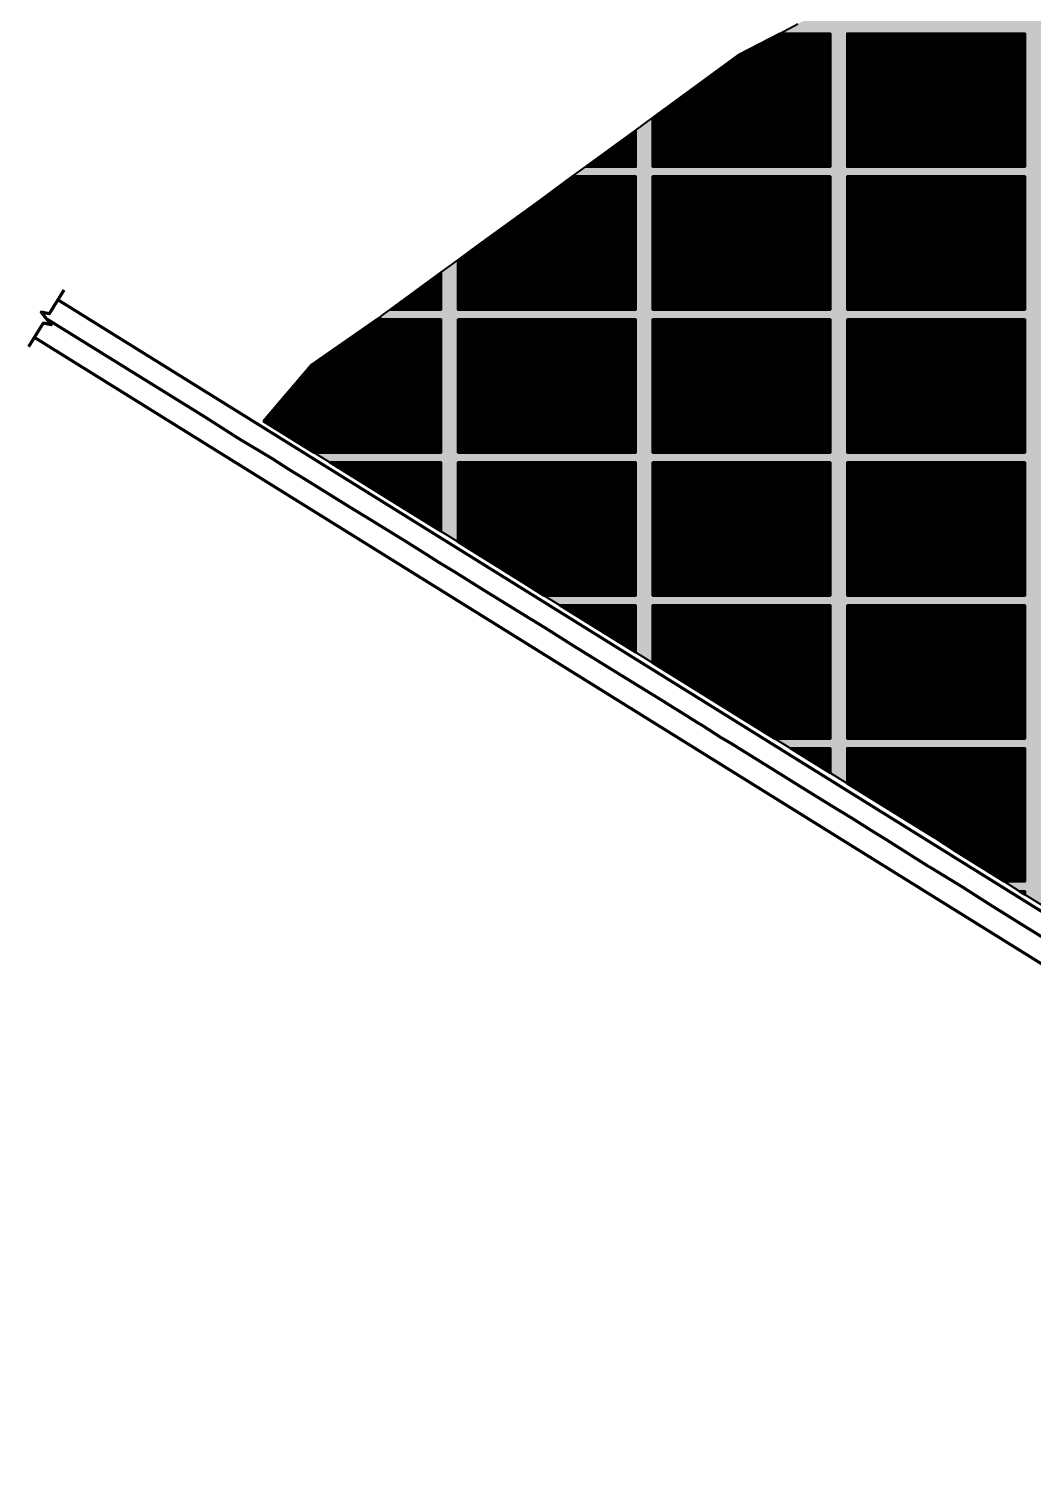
# Model space of a CAD drawing. Header units: metres. Extents: x 729358 to 733474, y 1423022 to 1426173.
# Drawn here: x 729358 to 730262, y 1423759 to 1425044 of the extents above; entities that cross this region are included whole.
import ezdxf

# ---------------------------------------------------------------- set-up
doc = ezdxf.new("R2010")
doc.units = ezdxf.units.M
for name, color, linetype in [('BOUNDARY', 7, 'Continuous'), ('GREEN_AREA', 7, 'Continuous'), ('PARCEL_BORDER', 7, 'Continuous'), ('PARCEL_L', 7, 'Continuous'), ('PARCEL_M', 7, 'Continuous'), ('PARCEL_S', 7, 'Continuous'), ('ROADS_MAIN', 7, 'Continuous')]:
    doc.layers.add(name, color=color, linetype=linetype)

msp = doc.modelspace()

# ---------------------------------------------------------------- hatches: boundary and pattern name
at = {"layer": 'BOUNDARY', "true_color": 0xdcdcdc}
h = msp.add_hatch(dxfattribs=at)
h.set_pattern_fill('SOLID')
h.paths.add_polyline_path([(731147.2, 1424721.9), (731256.2, 1424608.8), (731244.5, 1424320.1), (731216.3, 1423762.8), (731085.6, 1423834.2), (731085.5, 1423834.3), (731029.4, 1423862.7), (731029.2, 1423862.8), (730813.2, 1423963.6), (730747.1, 1423994.5), (730747.1, 1423994.5), (730733.5, 1424000.7), (730660.2, 1424039.2), (730617.4, 1424061.6), (730529.4, 1424109.2), (730310.2, 1424230), (730192.7, 1424303.6), (730172.5, 1424316.7), (730172.4, 1424316.7), (729875.1, 1424500.8), (729806.4, 1424543.5), (729687.5, 1424617.4), (729569.3, 1424690.8), (729612.4, 1424741.3), (729675.5, 1424785.2), (729675.6, 1424785.3), (729762.9, 1424849.1), (729817, 1424888.6), (729996.7, 1425019.9), (730119.8, 1425084.4), (730120.1, 1425084.6), (730266.6, 1425172.2), (730267.1, 1425172.5), (730267.5, 1425172.8), (730267.8, 1425173.2), (730268.1, 1425173.6), (730268.4, 1425174), (730268.6, 1425174.4), (730359.4, 1425372.6), (730359.5, 1425373), (730359.7, 1425373.5), (730359.8, 1425373.9), (730395.3, 1425601.1), (730395.4, 1425601.5), (730395.4, 1425601.9), (730395.3, 1425602.4), (730390.3, 1425652.8), (730458.2, 1425806), (730647.8, 1425710.7), (730656.8, 1425706.2), (730670.3, 1425699.4), (730680.5, 1425694.3), (730681, 1425694.1), (730681.4, 1425693.9), (730681.9, 1425693.8), (730682.4, 1425693.8), (730682.9, 1425693.8), (730683.4, 1425693.8), (730683.9, 1425693.9), (730684.4, 1425694), (730684.9, 1425694.2), (730685.3, 1425694.5), (730685.8, 1425694.8), (730686.1, 1425695.1), (730686.5, 1425695.5), (730686.8, 1425695.8), (730687.1, 1425696.3), (730728.2, 1425768), (730728.2, 1425768), (730769.1, 1425840.1), (730805.6, 1425904.5), (731214, 1425663.2), (731130.6, 1425526.6), (731130.4, 1425526.1), (731130.2, 1425525.7), (731130, 1425525.2), (731129.9, 1425524.7), (731129.9, 1425524.2), (731129.9, 1425523.7), (731129.9, 1425523.2), (731130, 1425522.8), (731130.2, 1425522.3), (731130.4, 1425521.8), (731130.6, 1425521.4), (731130.9, 1425521), (731131.2, 1425520.6), (731131.5, 1425520.3), (731131.9, 1425519.9), (731132.3, 1425519.7), (731180.6, 1425490.7), (731133.3, 1425350.7), (731133.2, 1425350.3), (731133.1, 1425350), (731105.5, 1425193.3), (731092.7, 1425120.9), (731092.6, 1425120.2), (731084.3, 1424870), (731084.3, 1424869.9), (731083.7, 1424790), (731083.7, 1424789.5), (731083.7, 1424789), (731083.9, 1424788.6), (731084, 1424788.1), (731084.2, 1424787.7), (731084.5, 1424787.2), (731084.7, 1424786.9), (731085.1, 1424786.5), (731147.2, 1424721.9), (731147.2, 1424721.9)])
at = {"layer": 'GREEN_AREA', "true_color": 0x96c896}
h = msp.add_hatch(dxfattribs=at)
h.set_pattern_fill('SOLID')
h.paths.add_polyline_path([(730079.3, 1425039.3), (730079.3, 1424919.3), (730076.9, 1424919.3), (730076.9, 1424970.6), (730057.4, 1424970.6), (730057.4, 1424919.3), (730047.6, 1424919.3), (730047.6, 1425016), (730004.2, 1425016), (730004.2, 1424919.3), (729977.3, 1424919.3), (729977.3, 1424960), (729952.2, 1424960), (729952.2, 1424919.3), (729951, 1424919.3), (729951, 1424960.4), (729919.3, 1424960.4), (729919.3, 1424963.4), (729996.7, 1425019.9), (730033.8, 1425039.3), (730079.3, 1425039.3)])
h = msp.add_hatch(dxfattribs=at)
h.set_pattern_fill('SOLID')
h.paths.add_polyline_path([(730177, 1424919.3), (730162.3, 1424919.3), (730162.3, 1425023.9), (730094.3, 1425023.9), (730094.3, 1425039.3), (730254.3, 1425039.3), (730254.3, 1424919.3), (730245.8, 1424919.3), (730245.8, 1424962.7), (730243.1, 1424962.7), (730243.1, 1425012.7), (730217.1, 1425012.7), (730217.1, 1424962.7), (730217.1, 1424919.3), (730215.9, 1424919.3), (730215.9, 1425020.3), (730177, 1425020.3), (730177, 1424919.3)])
h = msp.add_hatch(dxfattribs=at)
h.set_pattern_fill('SOLID')
h.paths.add_polyline_path([(729904.3, 1424952.4), (729904.3, 1424919.3), (729859.1, 1424919.3), (729904.3, 1424952.4)])
h = msp.add_hatch(dxfattribs=at)
h.set_pattern_fill('SOLID')
h.paths.add_polyline_path([(729819.2, 1424790.8), (729815.6, 1424790.8), (729815.6, 1424843.8), (729791.1, 1424843.8), (729791.1, 1424790.8), (729771.3, 1424790.8), (729771.3, 1424832.6), (729744.3, 1424832.6), (729744.3, 1424835.5), (729762.9, 1424849.1), (729817, 1424888.6), (729847.4, 1424910.8), (729904.3, 1424910.8), (729904.3, 1424790.8), (729893.5, 1424790.8), (729893.5, 1424888.6), (729819.2, 1424888.6), (729819.2, 1424790.8)])
h = msp.add_hatch(dxfattribs=at)
h.set_pattern_fill('SOLID')
h.paths.add_polyline_path([(729919.3, 1424883.7), (729919.3, 1424910.8), (730079.3, 1424910.8), (730079.3, 1424790.8), (730050.1, 1424790.8), (730050.1, 1424864.6), (730002.2, 1424864.6), (730002.2, 1424790.8), (729990.1, 1424790.8), (729990.1, 1424850.6), (729988, 1424850.6), (729988, 1424901.5), (729966.8, 1424901.5), (729966.8, 1424850.6), (729966.8, 1424790.8), (729964.2, 1424790.8), (729964.2, 1424883.7), (729919.3, 1424883.7)])
h = msp.add_hatch(dxfattribs=at)
h.set_pattern_fill('SOLID')
h.paths.add_polyline_path([(730238.4, 1424905.3), (730172.1, 1424905.3), (730172.1, 1424790.8), (730153.9, 1424790.8), (730153.9, 1424904.9), (730094.3, 1424904.9), (730094.3, 1424910.8), (730254.3, 1424910.8), (730254.3, 1424790.8), (730238.4, 1424790.8), (730238.4, 1424905.3)])
h = msp.add_hatch(dxfattribs=at)
h.set_pattern_fill('SOLID')
h.paths.add_polyline_path([(729729.3, 1424824.6), (729729.3, 1424790.8), (729683.2, 1424790.8), (729729.3, 1424824.6)])
h = msp.add_hatch(dxfattribs=at)
h.set_pattern_fill('SOLID')
h.paths.add_polyline_path([(729569.3, 1424690.8), (729612.4, 1424741.3), (729671.4, 1424782.3), (729729.3, 1424782.3), (729729.3, 1424662.3), (729715.3, 1424662.3), (729715.3, 1424763.8), (729678.4, 1424763.8), (729678.4, 1424662.3), (729661, 1424662.3), (729661, 1424702), (729632.2, 1424702), (729632.2, 1424662.3), (729615.1, 1424662.3), (729569.3, 1424690.8)])
h = msp.add_hatch(dxfattribs=at)
h.set_pattern_fill('SOLID')
h.paths.add_polyline_path([(729744.3, 1424782.3), (729904.3, 1424782.3), (729904.3, 1424662.3), (729902.2, 1424662.3), (729902.2, 1424758.6), (729866.9, 1424758.6), (729866.9, 1424662.3), (729861.3, 1424662.3), (729861.3, 1424764.1), (729819.9, 1424764.1), (729819.9, 1424662.3), (729812.7, 1424662.3), (729812.7, 1424764.9), (729744.3, 1424764.9), (729744.3, 1424782.3)])
h = msp.add_hatch(dxfattribs=at)
h.set_pattern_fill('SOLID')
h.paths.add_polyline_path([(730060.6, 1424746), (730019, 1424746), (730019, 1424662.3), (729987.7, 1424662.3), (729987.7, 1424770.6), (729919.3, 1424770.6), (729919.3, 1424782.3), (730079.3, 1424782.3), (730079.3, 1424662.3), (730060.6, 1424662.3), (730060.6, 1424746)])
h.paths.add_polyline_path([(729993.3, 1424720.3), (730017.7, 1424720.3), (730017.7, 1424771), (729993.3, 1424771), (729993.3, 1424720.3)])
h = msp.add_hatch(dxfattribs=at)
h.set_pattern_fill('SOLID')
h.paths.add_polyline_path([(730094.3, 1424782.3), (730254.3, 1424782.3), (730254.3, 1424662.3), (730252, 1424662.3), (730252, 1424705.4), (730233.2, 1424705.4), (730233.2, 1424662.3), (730214.7, 1424662.3), (730214.7, 1424762.5), (730169.5, 1424762.5), (730169.5, 1424662.3), (730139.3, 1424662.3), (730139.3, 1424758.9), (730094.3, 1424758.9), (730094.3, 1424782.3)])
h = msp.add_hatch(dxfattribs=at)
h.set_pattern_fill('SOLID')
h.paths.add_polyline_path([(729687.5, 1424617.4), (729628.8, 1424653.8), (729729.3, 1424653.8), (729729.3, 1424591.4), (729687.5, 1424617.4)])
h = msp.add_hatch(dxfattribs=at)
h.set_pattern_fill('SOLID')
h.paths.add_polyline_path([(729744.3, 1424653.8), (729904.3, 1424653.8), (729904.3, 1424533.8), (729885.7, 1424533.8), (729885.7, 1424632.1), (729839.7, 1424632.1), (729839.7, 1424533.8), (729821.9, 1424533.8), (729806.4, 1424543.5), (729744.3, 1424582.1), (729744.3, 1424607.1), (729775.2, 1424607.1), (729775.2, 1424651.7), (729744.3, 1424651.7), (729744.3, 1424653.8)])
h.paths.add_polyline_path([(729812.2, 1424618.3), (729790.3, 1424618.3), (729790.3, 1424565.2), (729812.2, 1424565.2), (729812.2, 1424618.3)])
h.paths.add_polyline_path([(729839.3, 1424564.5), (729839.3, 1424614.1), (729814.7, 1424614.1), (729814.7, 1424564.5), (729839.3, 1424564.5)])
h = msp.add_hatch(dxfattribs=at)
h.set_pattern_fill('SOLID')
h.paths.add_polyline_path([(729919.3, 1424653.8), (730079.3, 1424653.8), (730079.3, 1424533.8), (730062.4, 1424533.8), (730062.4, 1424649.2), (729996.4, 1424649.2), (729996.4, 1424533.8), (729994.7, 1424533.8), (729994.7, 1424629.3), (729919.3, 1424629.3), (729919.3, 1424653.8)])
h = msp.add_hatch(dxfattribs=at)
h.set_pattern_fill('SOLID')
h.paths.add_polyline_path([(730236.6, 1424585), (730236.6, 1424638.5), (730213.3, 1424638.5), (730213.3, 1424585), (730213.3, 1424533.8), (730191.1, 1424533.8), (730191.1, 1424644.9), (730151.1, 1424644.9), (730151.1, 1424533.8), (730141.9, 1424533.8), (730141.9, 1424617.3), (730094.3, 1424617.3), (730094.3, 1424653.8), (730254.3, 1424653.8), (730254.3, 1424533.8), (730236.1, 1424533.8), (730236.1, 1424585), (730236.6, 1424585)])
h = msp.add_hatch(dxfattribs=at)
h.set_pattern_fill('SOLID')
h.paths.add_polyline_path([(729875.1, 1424500.8), (729835.6, 1424525.3), (729904.3, 1424525.3), (729904.3, 1424482.7), (729875.1, 1424500.8)])
h = msp.add_hatch(dxfattribs=at)
h.set_pattern_fill('SOLID')
h.paths.add_polyline_path([(730079.3, 1424405.3), (730029.3, 1424405.3), (729919.3, 1424473.4), (729919.3, 1424525.3), (730079.3, 1424525.3), (730079.3, 1424405.3)])
h.paths.add_polyline_path([(729944.4, 1424521.9), (729944.4, 1424475), (729963.4, 1424475), (729963.4, 1424521.9), (729944.4, 1424521.9)])
h.paths.add_polyline_path([(729994.4, 1424493), (729974.1, 1424493), (729974.1, 1424444.9), (729994.4, 1424444.9), (729994.4, 1424493)])
h.paths.add_polyline_path([(730020.2, 1424441.3), (730020.2, 1424483.9), (729997.5, 1424483.9), (729997.5, 1424441.3), (730020.2, 1424441.3)])
h.paths.add_polyline_path([(730024, 1424438.7), (730051.4, 1424438.7), (730051.4, 1424488.9), (730024, 1424488.9), (730024, 1424438.7)])
h = msp.add_hatch(dxfattribs=at)
h.set_pattern_fill('SOLID')
h.paths.add_polyline_path([(730094.3, 1424525.3), (730254.3, 1424525.3), (730254.3, 1424405.3), (730237.3, 1424405.3), (730237.3, 1424498), (730197, 1424498), (730197, 1424405.3), (730192.9, 1424405.3), (730192.9, 1424496), (730150.6, 1424496), (730150.6, 1424405.3), (730134.5, 1424405.3), (730134.5, 1424497.4), (730094.3, 1424497.4), (730094.3, 1424525.3)])
h = msp.add_hatch(dxfattribs=at)
h.set_pattern_fill('SOLID')
h.paths.add_polyline_path([(730043, 1424396.8), (730079.3, 1424396.8), (730079.3, 1424374.4), (730043, 1424396.8)])
h = msp.add_hatch(dxfattribs=at)
h.set_pattern_fill('SOLID')
h.paths.add_polyline_path([(730192.7, 1424303.6), (730172.5, 1424316.7), (730172.4, 1424316.7), (730094.3, 1424365.1), (730094.3, 1424396.8), (730254.3, 1424396.8), (730254.3, 1424276.8), (730235.4, 1424276.8), (730192.7, 1424303.6)])
h.paths.add_polyline_path([(730159.4, 1424343.9), (730188.3, 1424343.9), (730188.3, 1424378.6), (730159.4, 1424378.6), (730159.4, 1424343.9)])
h.paths.add_polyline_path([(730227.7, 1424396.8), (730199.7, 1424396.8), (730199.7, 1424351.9), (730199.7, 1424301.5), (730222.3, 1424301.5), (730222.3, 1424351.9), (730227.7, 1424351.9), (730227.7, 1424396.8)])
h = msp.add_hatch(dxfattribs=at)
h.set_pattern_fill('SOLID')
h.paths.add_polyline_path([(730249, 1424268.3), (730254.3, 1424268.3), (730254.3, 1424265), (730249, 1424268.3)])
at = {"layer": 'PARCEL_L', "true_color": 0xffffc8}
h = msp.add_hatch(dxfattribs=at)
h.set_pattern_fill('SOLID')
h.paths.add_polyline_path([(730162.3, 1424919.3), (730162.3, 1425023.9), (730094.3, 1425023.9), (730094.3, 1424919.3), (730162.3, 1424919.3)])
h = msp.add_hatch(dxfattribs=at)
h.set_pattern_fill('SOLID')
h.paths.add_polyline_path([(730153.9, 1424790.8), (730153.9, 1424904.9), (730094.3, 1424904.9), (730094.3, 1424790.8), (730153.9, 1424790.8)])
h = msp.add_hatch(dxfattribs=at)
h.set_pattern_fill('SOLID')
h.paths.add_polyline_path([(730238.4, 1424790.8), (730238.4, 1424905.3), (730172.1, 1424905.3), (730172.1, 1424790.8), (730238.4, 1424790.8)])
h = msp.add_hatch(dxfattribs=at)
h.set_pattern_fill('SOLID')
h.paths.add_polyline_path([(729893.5, 1424790.8), (729893.5, 1424888.6), (729819.2, 1424888.6), (729819.2, 1424790.8), (729893.5, 1424790.8)])
h = msp.add_hatch(dxfattribs=at)
h.set_pattern_fill('SOLID')
h.paths.add_polyline_path([(729987.7, 1424662.3), (729987.7, 1424770.6), (729919.3, 1424770.6), (729919.3, 1424662.3), (729987.7, 1424662.3)])
h = msp.add_hatch(dxfattribs=at)
h.set_pattern_fill('SOLID')
h.paths.add_polyline_path([(729812.7, 1424662.3), (729812.7, 1424764.9), (729744.3, 1424764.9), (729744.3, 1424662.3), (729812.7, 1424662.3)])
h = msp.add_hatch(dxfattribs=at)
h.set_pattern_fill('SOLID')
h.paths.add_polyline_path([(730062.4, 1424533.8), (730062.4, 1424649.2), (729996.4, 1424649.2), (729996.4, 1424533.8), (730062.4, 1424533.8)])
h = msp.add_hatch(dxfattribs=at)
h.set_pattern_fill('SOLID')
h.paths.add_polyline_path([(729994.7, 1424533.8), (729994.7, 1424629.3), (729919.3, 1424629.3), (729919.3, 1424533.8), (729994.7, 1424533.8)])
at = {"layer": 'PARCEL_M', "true_color": 0xc8dcff}
h = msp.add_hatch(dxfattribs=at)
h.set_pattern_fill('SOLID')
h.paths.add_polyline_path([(730047.6, 1424919.3), (730047.6, 1425016), (730004.2, 1425016), (730004.2, 1424919.3), (730047.6, 1424919.3)])
h = msp.add_hatch(dxfattribs=at)
h.set_pattern_fill('SOLID')
h.paths.add_polyline_path([(730215.9, 1424919.3), (730215.9, 1425020.3), (730177, 1425020.3), (730177, 1424919.3), (730215.9, 1424919.3)])
h = msp.add_hatch(dxfattribs=at)
h.set_pattern_fill('SOLID')
h.paths.add_polyline_path([(729964.2, 1424790.8), (729964.2, 1424883.7), (729919.3, 1424883.7), (729919.3, 1424790.8), (729964.2, 1424790.8)])
h = msp.add_hatch(dxfattribs=at)
h.set_pattern_fill('SOLID')
h.paths.add_polyline_path([(730050.1, 1424790.8), (730050.1, 1424864.6), (730002.2, 1424864.6), (730002.2, 1424790.8), (730050.1, 1424790.8)])
h = msp.add_hatch(dxfattribs=at)
h.set_pattern_fill('SOLID')
h.paths.add_polyline_path([(729715.3, 1424662.3), (729715.3, 1424763.8), (729678.4, 1424763.8), (729678.4, 1424662.3), (729715.3, 1424662.3)])
h = msp.add_hatch(dxfattribs=at)
h.set_pattern_fill('SOLID')
h.paths.add_polyline_path([(729861.3, 1424662.3), (729861.3, 1424764.1), (729819.9, 1424764.1), (729819.9, 1424662.3), (729861.3, 1424662.3)])
h = msp.add_hatch(dxfattribs=at)
h.set_pattern_fill('SOLID')
h.paths.add_polyline_path([(729902.2, 1424662.3), (729902.2, 1424758.6), (729866.9, 1424758.6), (729866.9, 1424662.3), (729902.2, 1424662.3)])
h = msp.add_hatch(dxfattribs=at)
h.set_pattern_fill('SOLID')
h.paths.add_polyline_path([(730139.3, 1424662.3), (730139.3, 1424758.9), (730094.3, 1424758.9), (730094.3, 1424662.3), (730139.3, 1424662.3)])
h = msp.add_hatch(dxfattribs=at)
h.set_pattern_fill('SOLID')
h.paths.add_polyline_path([(730214.7, 1424662.3), (730214.7, 1424762.5), (730169.5, 1424762.5), (730169.5, 1424662.3), (730214.7, 1424662.3)])
h = msp.add_hatch(dxfattribs=at)
h.set_pattern_fill('SOLID')
h.paths.add_polyline_path([(730060.6, 1424662.3), (730060.6, 1424746), (730019, 1424746), (730019, 1424662.3), (730060.6, 1424662.3)])
h = msp.add_hatch(dxfattribs=at)
h.set_pattern_fill('SOLID')
h.paths.add_polyline_path([(730191.1, 1424533.8), (730191.1, 1424644.9), (730151.1, 1424644.9), (730151.1, 1424533.8), (730191.1, 1424533.8)])
h = msp.add_hatch(dxfattribs=at)
h.set_pattern_fill('SOLID')
h.paths.add_polyline_path([(729885.7, 1424533.8), (729885.7, 1424632.1), (729839.7, 1424632.1), (729839.7, 1424533.8), (729885.7, 1424533.8)])
h = msp.add_hatch(dxfattribs=at)
h.set_pattern_fill('SOLID')
h.paths.add_polyline_path([(730141.9, 1424533.8), (730141.9, 1424617.3), (730094.3, 1424617.3), (730094.3, 1424533.8), (730141.9, 1424533.8)])
h = msp.add_hatch(dxfattribs=at)
h.set_pattern_fill('SOLID')
h.paths.add_polyline_path([(730134.5, 1424405.3), (730134.5, 1424497.4), (730094.3, 1424497.4), (730094.3, 1424405.3), (730134.5, 1424405.3)])
h = msp.add_hatch(dxfattribs=at)
h.set_pattern_fill('SOLID')
h.paths.add_polyline_path([(730192.9, 1424405.3), (730192.9, 1424496), (730150.6, 1424496), (730150.6, 1424405.3), (730192.9, 1424405.3)])
h = msp.add_hatch(dxfattribs=at)
h.set_pattern_fill('SOLID')
h.paths.add_polyline_path([(730237.3, 1424405.3), (730237.3, 1424498), (730197, 1424498), (730197, 1424405.3), (730237.3, 1424405.3)])
at = {"layer": 'PARCEL_S', "true_color": 0xffc8c8}
h = msp.add_hatch(dxfattribs=at)
h.set_pattern_fill('SOLID')
h.paths.add_polyline_path([(730243.1, 1424962.7), (730243.1, 1425012.7), (730217.1, 1425012.7), (730217.1, 1424962.7), (730243.1, 1424962.7)])
h = msp.add_hatch(dxfattribs=at)
h.set_pattern_fill('SOLID')
h.paths.add_polyline_path([(730076.9, 1424919.3), (730076.9, 1424970.6), (730057.4, 1424970.6), (730057.4, 1424919.3), (730076.9, 1424919.3)])
h = msp.add_hatch(dxfattribs=at)
h.set_pattern_fill('SOLID')
h.paths.add_polyline_path([(730245.8, 1424919.3), (730245.8, 1424962.7), (730217.1, 1424962.7), (730217.1, 1424919.3), (730245.8, 1424919.3)])
h = msp.add_hatch(dxfattribs=at)
h.set_pattern_fill('SOLID')
h.paths.add_polyline_path([(729951, 1424919.3), (729951, 1424960.4), (729919.3, 1424960.4), (729919.3, 1424919.3), (729951, 1424919.3)])
h = msp.add_hatch(dxfattribs=at)
h.set_pattern_fill('SOLID')
h.paths.add_polyline_path([(729977.3, 1424919.3), (729977.3, 1424960), (729952.2, 1424960), (729952.2, 1424919.3), (729977.3, 1424919.3)])
h = msp.add_hatch(dxfattribs=at)
h.set_pattern_fill('SOLID')
h.paths.add_polyline_path([(729988, 1424850.6), (729988, 1424901.5), (729966.8, 1424901.5), (729966.8, 1424850.6), (729988, 1424850.6)])
h = msp.add_hatch(dxfattribs=at)
h.set_pattern_fill('SOLID')
h.paths.add_polyline_path([(729990.1, 1424790.8), (729990.1, 1424850.6), (729966.8, 1424850.6), (729966.8, 1424790.8), (729990.1, 1424790.8)])
h = msp.add_hatch(dxfattribs=at)
h.set_pattern_fill('SOLID')
h.paths.add_polyline_path([(729815.6, 1424790.8), (729815.6, 1424843.8), (729791.1, 1424843.8), (729791.1, 1424790.8), (729815.6, 1424790.8)])
h = msp.add_hatch(dxfattribs=at)
h.set_pattern_fill('SOLID')
h.paths.add_polyline_path([(729771.3, 1424790.8), (729771.3, 1424832.6), (729744.3, 1424832.6), (729744.3, 1424790.8), (729771.3, 1424790.8)])
h = msp.add_hatch(dxfattribs=at)
h.set_pattern_fill('SOLID')
h.paths.add_polyline_path([(730017.7, 1424720.3), (730017.7, 1424771), (729993.3, 1424771), (729993.3, 1424720.3), (730017.7, 1424720.3)])
h = msp.add_hatch(dxfattribs=at)
h.set_pattern_fill('SOLID')
h.paths.add_polyline_path([(730252, 1424662.3), (730252, 1424705.4), (730233.2, 1424705.4), (730233.2, 1424662.3), (730252, 1424662.3)])
h = msp.add_hatch(dxfattribs=at)
h.set_pattern_fill('SOLID')
h.paths.add_polyline_path([(729661, 1424662.3), (729661, 1424702), (729632.2, 1424702), (729632.2, 1424662.3), (729661, 1424662.3)])
h = msp.add_hatch(dxfattribs=at)
h.set_pattern_fill('SOLID')
h.paths.add_polyline_path([(729775.2, 1424607.1), (729775.2, 1424651.7), (729744.3, 1424651.7), (729744.3, 1424607.1), (729775.2, 1424607.1)])
h = msp.add_hatch(dxfattribs=at)
h.set_pattern_fill('SOLID')
h.paths.add_polyline_path([(730236.6, 1424585), (730236.6, 1424638.5), (730213.3, 1424638.5), (730213.3, 1424585), (730236.6, 1424585)])
h = msp.add_hatch(dxfattribs=at)
h.set_pattern_fill('SOLID')
h.paths.add_polyline_path([(729812.2, 1424565.2), (729812.2, 1424618.3), (729790.3, 1424618.3), (729790.3, 1424565.2), (729812.2, 1424565.2)])
h = msp.add_hatch(dxfattribs=at)
h.set_pattern_fill('SOLID')
h.paths.add_polyline_path([(729839.3, 1424564.5), (729839.3, 1424614.1), (729814.7, 1424614.1), (729814.7, 1424564.5), (729839.3, 1424564.5)])
h = msp.add_hatch(dxfattribs=at)
h.set_pattern_fill('SOLID')
h.paths.add_polyline_path([(730236.1, 1424533.8), (730236.1, 1424585), (730213.3, 1424585), (730213.3, 1424533.8), (730236.1, 1424533.8)])
h = msp.add_hatch(dxfattribs=at)
h.set_pattern_fill('SOLID')
h.paths.add_polyline_path([(729963.4, 1424475), (729963.4, 1424521.9), (729944.4, 1424521.9), (729944.4, 1424475), (729963.4, 1424475)])
h = msp.add_hatch(dxfattribs=at)
h.set_pattern_fill('SOLID')
h.paths.add_polyline_path([(729994.4, 1424444.9), (729994.4, 1424493), (729974.1, 1424493), (729974.1, 1424444.9), (729994.4, 1424444.9)])
h = msp.add_hatch(dxfattribs=at)
h.set_pattern_fill('SOLID')
h.paths.add_polyline_path([(730051.4, 1424438.7), (730051.4, 1424488.9), (730024, 1424488.9), (730024, 1424438.7), (730051.4, 1424438.7)])
h = msp.add_hatch(dxfattribs=at)
h.set_pattern_fill('SOLID')
h.paths.add_polyline_path([(730020.2, 1424441.3), (730020.2, 1424483.9), (729997.5, 1424483.9), (729997.5, 1424441.3), (730020.2, 1424441.3)])
h = msp.add_hatch(dxfattribs=at)
h.set_pattern_fill('SOLID')
h.paths.add_polyline_path([(730227.7, 1424351.9), (730227.7, 1424396.8), (730199.7, 1424396.8), (730199.7, 1424351.9), (730227.7, 1424351.9)])
h = msp.add_hatch(dxfattribs=at)
h.set_pattern_fill('SOLID')
h.paths.add_polyline_path([(730188.3, 1424343.9), (730188.3, 1424378.6), (730159.4, 1424378.6), (730159.4, 1424343.9), (730188.3, 1424343.9)])
h = msp.add_hatch(dxfattribs=at)
h.set_pattern_fill('SOLID')
h.paths.add_polyline_path([(730222.3, 1424301.5), (730222.3, 1424351.9), (730199.7, 1424351.9), (730199.7, 1424301.5), (730222.3, 1424301.5)])
at = {"layer": 'ROADS_MAIN', "true_color": 0x999999}
h = msp.add_hatch(dxfattribs=at)
h.set_pattern_fill('SOLID')
h.paths.add_polyline_path([(729729.3, 1424782.3), (729671.4, 1424782.3), (729675.5, 1424785.2), (729675.6, 1424785.3), (729683.2, 1424790.8), (729729.3, 1424790.8), (729729.3, 1424824.6), (729744.3, 1424835.5), (729744.3, 1424790.8), (729904.3, 1424790.8), (729904.3, 1424910.8), (729847.4, 1424910.8), (729859.1, 1424919.3), (729904.3, 1424919.3), (729904.3, 1424952.4), (729919.3, 1424963.4), (729919.3, 1424919.3), (730079.3, 1424919.3), (730079.3, 1425039.3), (730033.8, 1425039.3), (730050, 1425047.8), (730079.3, 1425047.8), (730079.3, 1425063.2), (730094.3, 1425071.1), (730094.3, 1425047.8), (730254.3, 1425047.8), (730254.3, 1425164.8), (730266.6, 1425172.2), (730267.1, 1425172.5), (730267.5, 1425172.8), (730267.8, 1425173.2), (730268.1, 1425173.6), (730268.4, 1425174), (730268.6, 1425174.4), (730269.5, 1425176.3), (730429.3, 1425176.3), (730429.3, 1425296.3), (730324.4, 1425296.3), (730328.3, 1425304.8), (730429.3, 1425304.8), (730429.3, 1425424.8), (730367.7, 1425424.8), (730369.1, 1425433.3), (730429.3, 1425433.3), (730429.3, 1425553.3), (730387.8, 1425553.3), (730389.2, 1425561.8), (730429.3, 1425561.8), (730429.3, 1425681.8), (730403.2, 1425681.8), (730406.9, 1425690.3), (730429.3, 1425690.3), (730429.3, 1425740.9), (730444.3, 1425774.7), (730444.3, 1425690.3), (730604.3, 1425690.3), (730604.3, 1425732.6), (730619.3, 1425725), (730619.3, 1425690.3), (730779.3, 1425690.3), (730779.3, 1425810.3), (730752.2, 1425810.3), (730757, 1425818.8), (730779.3, 1425818.8), (730779.3, 1425858.1), (730794.3, 1425884.5), (730794.3, 1425818.8), (730950.5, 1425818.8), (730969.3, 1425807.7), (730969.3, 1425690.3), (731129.3, 1425690.3), (731129.3, 1425713.2), (731144.3, 1425704.3), (731144.3, 1425690.3), (731168, 1425690.3), (731182.4, 1425681.8), (731144.3, 1425681.8), (731144.3, 1425561.8), (731152.1, 1425561.8), (731146.9, 1425553.3), (731144.3, 1425553.3), (731144.3, 1425549), (731130.6, 1425526.6), (731130.4, 1425526.1), (731130.2, 1425525.7), (731130, 1425525.2), (731129.9, 1425524.7), (731129.9, 1425524.2), (731129.9, 1425523.7), (731129.9, 1425523.2), (731130, 1425522.8), (731130.2, 1425522.3), (731130.4, 1425521.8), (731130.6, 1425521.4), (731130.9, 1425521), (731131.2, 1425520.6), (731131.5, 1425520.3), (731131.9, 1425519.9), (731132.3, 1425519.7), (731144.3, 1425512.5), (731144.3, 1425433.3), (731161.2, 1425433.3), (731158.4, 1425424.8), (731144.3, 1425424.8), (731144.3, 1425383.3), (731133.3, 1425350.7), (731133.2, 1425350.3), (731133.1, 1425350), (731129.3, 1425328.3), (731129.3, 1425424.8), (730969.3, 1425424.8), (730969.3, 1425304.8), (731125.2, 1425304.8), (731123.7, 1425296.3), (730969.3, 1425296.3), (730969.3, 1425176.3), (731102.5, 1425176.3), (731101, 1425167.8), (730969.3, 1425167.8), (730969.3, 1425047.8), (731090.2, 1425047.8), (731089.9, 1425039.3), (730969.3, 1425039.3), (730969.3, 1424919.3), (731085.9, 1424919.3), (731085.6, 1424910.8), (730969.3, 1424910.8), (730969.3, 1424790.8), (731083.7, 1424790.8), (731083.7, 1424790), (731083.7, 1424789.5), (731083.7, 1424789), (731083.9, 1424788.6), (731084, 1424788.1), (731084.2, 1424787.7), (731084.5, 1424787.2), (731084.7, 1424786.9), (731085.1, 1424786.5), (731089, 1424782.3), (730969.3, 1424782.3), (730969.3, 1424662.3), (731129.3, 1424662.3), (731129.3, 1424740.4), (731144.3, 1424724.8), (731144.3, 1424662.3), (731204.5, 1424662.3), (731212.7, 1424653.8), (731144.3, 1424653.8), (731144.3, 1424533.8), (731253.1, 1424533.8), (731252.8, 1424525.3), (731144.3, 1424525.3), (731144.3, 1424405.3), (731247.9, 1424405.3), (731247.6, 1424396.8), (731144.3, 1424396.8), (731144.3, 1424276.8), (731242.3, 1424276.8), (731241.8, 1424268.3), (731144.3, 1424268.3), (731144.3, 1424148.3), (731235.8, 1424148.3), (731235.3, 1424139.8), (731144.3, 1424139.8), (731144.3, 1424019.8), (731229.3, 1424019.8), (731228.8, 1424011.3), (731144.3, 1424011.3), (731144.3, 1423891.3), (731222.8, 1423891.3), (731222.3, 1423882.8), (731144.3, 1423882.8), (731144.3, 1423802.1), (731129.3, 1423810.3), (731129.3, 1423882.8), (730986.3, 1423882.8), (730954.3, 1423897.8), (730954.3, 1424011.3), (730794.3, 1424011.3), (730794.3, 1423972.4), (730779.3, 1423979.5), (730779.3, 1424011.3), (730713.2, 1424011.3), (730697, 1424019.8), (730779.3, 1424019.8), (730779.3, 1424139.8), (730619.3, 1424139.8), (730619.3, 1424060.6), (730617.4, 1424061.6), (730604.3, 1424068.7), (730604.3, 1424139.8), (730473.9, 1424139.8), (730458.5, 1424148.3), (730604.3, 1424148.3), (730604.3, 1424268.3), (730444.3, 1424268.3), (730444.3, 1424156.1), (730429.3, 1424164.4), (730429.3, 1424268.3), (730269.3, 1424268.3), (730269.3, 1424255.6), (730254.3, 1424265), (730254.3, 1424268.3), (730249, 1424268.3), (730235.4, 1424276.8), (730254.3, 1424276.8), (730254.3, 1424396.8), (730094.3, 1424396.8), (730094.3, 1424365.1), (730079.3, 1424374.4), (730079.3, 1424396.8), (730043, 1424396.8), (730029.3, 1424405.3), (730079.3, 1424405.3), (730079.3, 1424525.3), (729919.3, 1424525.3), (729919.3, 1424473.4), (729904.3, 1424482.7), (729904.3, 1424525.3), (729835.6, 1424525.3), (729821.9, 1424533.8), (729904.3, 1424533.8), (729904.3, 1424653.8), (729744.3, 1424653.8), (729744.3, 1424582.1), (729729.3, 1424591.4), (729729.3, 1424653.8), (729628.8, 1424653.8), (729615.1, 1424662.3), (729729.3, 1424662.3), (729729.3, 1424782.3)])
h.paths.add_polyline_path([(731129.3, 1425561.8), (731129.3, 1425681.8), (730969.3, 1425681.8), (730969.3, 1425561.8), (731129.3, 1425561.8)])
h.paths.add_polyline_path([(731129.3, 1425433.3), (731129.3, 1425553.3), (730969.3, 1425553.3), (730969.3, 1425433.3), (731129.3, 1425433.3)])
h.paths.add_polyline_path([(731129.3, 1424653.8), (730969.3, 1424653.8), (730969.3, 1424533.8), (731129.3, 1424533.8), (731129.3, 1424653.8)])
h.paths.add_polyline_path([(731129.3, 1424525.3), (730969.3, 1424525.3), (730969.3, 1424405.3), (731129.3, 1424405.3), (731129.3, 1424525.3)])
h.paths.add_polyline_path([(731129.3, 1424396.8), (730969.3, 1424396.8), (730969.3, 1424276.8), (731129.3, 1424276.8), (731129.3, 1424396.8)])
h.paths.add_polyline_path([(731129.3, 1424268.3), (730969.3, 1424268.3), (730969.3, 1424148.3), (731129.3, 1424148.3), (731129.3, 1424268.3)])
h.paths.add_polyline_path([(731129.3, 1424139.8), (730969.3, 1424139.8), (730969.3, 1424019.8), (731129.3, 1424019.8), (731129.3, 1424139.8)])
h.paths.add_polyline_path([(731129.3, 1424011.3), (730969.3, 1424011.3), (730969.3, 1423891.3), (731129.3, 1423891.3), (731129.3, 1424011.3)])
h.paths.add_polyline_path([(729744.3, 1424662.3), (729904.3, 1424662.3), (729904.3, 1424782.3), (729744.3, 1424782.3), (729744.3, 1424662.3)])
h.paths.add_polyline_path([(729919.3, 1424533.8), (730079.3, 1424533.8), (730079.3, 1424653.8), (729919.3, 1424653.8), (729919.3, 1424533.8)])
h.paths.add_polyline_path([(729919.3, 1424662.3), (730079.3, 1424662.3), (730079.3, 1424782.3), (729919.3, 1424782.3), (729919.3, 1424662.3)])
h.paths.add_polyline_path([(729919.3, 1424790.8), (730079.3, 1424790.8), (730079.3, 1424910.8), (729919.3, 1424910.8), (729919.3, 1424790.8)])
h.paths.add_polyline_path([(730094.3, 1424405.3), (730254.3, 1424405.3), (730254.3, 1424525.3), (730094.3, 1424525.3), (730094.3, 1424405.3)])
h.paths.add_polyline_path([(730094.3, 1424533.8), (730254.3, 1424533.8), (730254.3, 1424653.8), (730094.3, 1424653.8), (730094.3, 1424533.8)])
h.paths.add_polyline_path([(730094.3, 1424662.3), (730254.3, 1424662.3), (730254.3, 1424782.3), (730094.3, 1424782.3), (730094.3, 1424662.3)])
h.paths.add_polyline_path([(730094.3, 1424790.8), (730254.3, 1424790.8), (730254.3, 1424910.8), (730094.3, 1424910.8), (730094.3, 1424790.8)])
h.paths.add_polyline_path([(730094.3, 1424919.3), (730254.3, 1424919.3), (730254.3, 1425039.3), (730094.3, 1425039.3), (730094.3, 1424919.3)])
h.paths.add_polyline_path([(730269.3, 1424276.8), (730429.3, 1424276.8), (730429.3, 1424396.8), (730269.3, 1424396.8), (730269.3, 1424276.8)])
h.paths.add_polyline_path([(730269.3, 1424405.3), (730429.3, 1424405.3), (730429.3, 1424525.3), (730269.3, 1424525.3), (730269.3, 1424405.3)])
h.paths.add_polyline_path([(730269.3, 1424533.8), (730429.3, 1424533.8), (730429.3, 1424653.8), (730269.3, 1424653.8), (730269.3, 1424533.8)])
h.paths.add_polyline_path([(730269.3, 1424662.3), (730429.3, 1424662.3), (730429.3, 1424782.3), (730269.3, 1424782.3), (730269.3, 1424662.3)])
h.paths.add_polyline_path([(730269.3, 1424790.8), (730429.3, 1424790.8), (730429.3, 1424910.8), (730269.3, 1424910.8), (730269.3, 1424790.8)])
h.paths.add_polyline_path([(730269.3, 1424919.3), (730429.3, 1424919.3), (730429.3, 1425039.3), (730269.3, 1425039.3), (730269.3, 1424919.3)])
h.paths.add_polyline_path([(730269.3, 1425047.8), (730429.3, 1425047.8), (730429.3, 1425167.8), (730269.3, 1425167.8), (730269.3, 1425047.8)])
h.paths.add_polyline_path([(730444.3, 1425681.8), (730444.3, 1425561.8), (730604.3, 1425561.8), (730604.3, 1425681.8), (730444.3, 1425681.8)])
h.paths.add_polyline_path([(730444.3, 1425553.3), (730444.3, 1425433.3), (730604.3, 1425433.3), (730604.3, 1425553.3), (730444.3, 1425553.3)])
h.paths.add_polyline_path([(730444.3, 1425424.8), (730444.3, 1425304.8), (730604.3, 1425304.8), (730604.3, 1425424.8), (730444.3, 1425424.8)])
h.paths.add_polyline_path([(730444.3, 1425296.3), (730444.3, 1425176.3), (730604.3, 1425176.3), (730604.3, 1425296.3), (730444.3, 1425296.3)])
h.paths.add_polyline_path([(730444.3, 1424276.8), (730604.3, 1424276.8), (730604.3, 1424396.8), (730444.3, 1424396.8), (730444.3, 1424276.8)])
h.paths.add_polyline_path([(730444.3, 1424405.3), (730604.3, 1424405.3), (730604.3, 1424525.3), (730444.3, 1424525.3), (730444.3, 1424405.3)])
h.paths.add_polyline_path([(730444.3, 1424533.8), (730604.3, 1424533.8), (730604.3, 1424653.8), (730444.3, 1424653.8), (730444.3, 1424533.8)])
h.paths.add_polyline_path([(730444.3, 1424662.3), (730604.3, 1424662.3), (730604.3, 1424782.3), (730444.3, 1424782.3), (730444.3, 1424662.3)])
h.paths.add_polyline_path([(730444.3, 1424790.8), (730604.3, 1424790.8), (730604.3, 1424910.8), (730444.3, 1424910.8), (730444.3, 1424790.8)])
h.paths.add_polyline_path([(730444.3, 1424919.3), (730604.3, 1424919.3), (730604.3, 1425039.3), (730444.3, 1425039.3), (730444.3, 1424919.3)])
h.paths.add_polyline_path([(730444.3, 1425047.8), (730604.3, 1425047.8), (730604.3, 1425167.8), (730444.3, 1425167.8), (730444.3, 1425047.8)])
h.paths.add_polyline_path([(730619.3, 1425681.8), (730619.3, 1425561.8), (730779.3, 1425561.8), (730779.3, 1425681.8), (730619.3, 1425681.8)])
h.paths.add_polyline_path([(730619.3, 1425553.3), (730619.3, 1425433.3), (730779.3, 1425433.3), (730779.3, 1425553.3), (730619.3, 1425553.3)])
h.paths.add_polyline_path([(730619.3, 1425424.8), (730619.3, 1425304.8), (730779.3, 1425304.8), (730779.3, 1425424.8), (730619.3, 1425424.8)])
h.paths.add_polyline_path([(730619.3, 1425296.3), (730619.3, 1425176.3), (730779.3, 1425176.3), (730779.3, 1425296.3), (730619.3, 1425296.3)])
h.paths.add_polyline_path([(730619.3, 1424148.3), (730779.3, 1424148.3), (730779.3, 1424268.3), (730619.3, 1424268.3), (730619.3, 1424148.3)])
h.paths.add_polyline_path([(730619.3, 1424276.8), (730779.3, 1424276.8), (730779.3, 1424396.8), (730619.3, 1424396.8), (730619.3, 1424276.8)])
h.paths.add_polyline_path([(730619.3, 1424405.3), (730779.3, 1424405.3), (730779.3, 1424525.3), (730619.3, 1424525.3), (730619.3, 1424405.3)])
h.paths.add_polyline_path([(730619.3, 1424533.8), (730779.3, 1424533.8), (730779.3, 1424653.8), (730619.3, 1424653.8), (730619.3, 1424533.8)])
h.paths.add_polyline_path([(730619.3, 1424662.3), (730779.3, 1424662.3), (730779.3, 1424782.3), (730619.3, 1424782.3), (730619.3, 1424662.3)])
h.paths.add_polyline_path([(730619.3, 1424790.8), (730779.3, 1424790.8), (730779.3, 1424910.8), (730619.3, 1424910.8), (730619.3, 1424790.8)])
h.paths.add_polyline_path([(730619.3, 1424919.3), (730779.3, 1424919.3), (730779.3, 1425039.3), (730619.3, 1425039.3), (730619.3, 1424919.3)])
h.paths.add_polyline_path([(730619.3, 1425047.8), (730779.3, 1425047.8), (730779.3, 1425167.8), (730619.3, 1425167.8), (730619.3, 1425047.8)])
h.paths.add_polyline_path([(730794.3, 1425810.3), (730794.3, 1425690.3), (730954.3, 1425690.3), (730954.3, 1425810.3), (730794.3, 1425810.3)])
h.paths.add_polyline_path([(730794.3, 1425681.8), (730794.3, 1425561.8), (730954.3, 1425561.8), (730954.3, 1425681.8), (730794.3, 1425681.8)])
h.paths.add_polyline_path([(730794.3, 1425553.3), (730794.3, 1425433.3), (730954.3, 1425433.3), (730954.3, 1425553.3), (730794.3, 1425553.3)])
h.paths.add_polyline_path([(730794.3, 1425424.8), (730794.3, 1425304.8), (730954.3, 1425304.8), (730954.3, 1425424.8), (730794.3, 1425424.8)])
h.paths.add_polyline_path([(730794.3, 1425296.3), (730794.3, 1425176.3), (730954.3, 1425176.3), (730954.3, 1425296.3), (730794.3, 1425296.3)])
h.paths.add_polyline_path([(730794.3, 1424019.8), (730954.3, 1424019.8), (730954.3, 1424139.8), (730794.3, 1424139.8), (730794.3, 1424019.8)])
h.paths.add_polyline_path([(730794.3, 1424148.3), (730954.3, 1424148.3), (730954.3, 1424268.3), (730794.3, 1424268.3), (730794.3, 1424148.3)])
h.paths.add_polyline_path([(730794.3, 1424276.8), (730954.3, 1424276.8), (730954.3, 1424396.8), (730794.3, 1424396.8), (730794.3, 1424276.8)])
h.paths.add_polyline_path([(730794.3, 1424405.3), (730954.3, 1424405.3), (730954.3, 1424525.3), (730794.3, 1424525.3), (730794.3, 1424405.3)])
h.paths.add_polyline_path([(730794.3, 1424533.8), (730954.3, 1424533.8), (730954.3, 1424653.8), (730794.3, 1424653.8), (730794.3, 1424533.8)])
h.paths.add_polyline_path([(730794.3, 1424662.3), (730954.3, 1424662.3), (730954.3, 1424782.3), (730794.3, 1424782.3), (730794.3, 1424662.3)])
h.paths.add_polyline_path([(730794.3, 1424790.8), (730954.3, 1424790.8), (730954.3, 1424910.8), (730794.3, 1424910.8), (730794.3, 1424790.8)])
h.paths.add_polyline_path([(730794.3, 1424919.3), (730954.3, 1424919.3), (730954.3, 1425039.3), (730794.3, 1425039.3), (730794.3, 1424919.3)])
h.paths.add_polyline_path([(730794.3, 1425047.8), (730954.3, 1425047.8), (730954.3, 1425167.8), (730794.3, 1425167.8), (730794.3, 1425047.8)])

# ---------------------------------------------------------------- linework, layer by layer
at = {"layer": 'PARCEL_BORDER', "lineweight": 40, "true_color": 0x323232}
msp.add_lwpolyline([(730269.3, 1424255.6), (730254.3, 1424265), (730254.3, 1424268.3), (730249, 1424268.3), (730235.4, 1424276.8), (730254.3, 1424276.8), (730254.3, 1424396.8), (730094.3, 1424396.8), (730094.3, 1424365.1), (730079.3, 1424374.4), (730079.3, 1424396.8), (730043, 1424396.8), (730029.3, 1424405.3), (730079.3, 1424405.3), (730079.3, 1424525.3), (729919.3, 1424525.3), (729919.3, 1424473.4), (729904.3, 1424482.7), (729904.3, 1424525.3), (729835.6, 1424525.3), (729821.9, 1424533.8), (729904.3, 1424533.8), (729904.3, 1424653.8), (729744.3, 1424653.8), (729744.3, 1424582.1), (729729.3, 1424591.4), (729729.3, 1424653.8), (729628.8, 1424653.8), (729615.1, 1424662.3), (729729.3, 1424662.3), (729729.3, 1424782.3), (729729.3, 1424782.3), (729671.4, 1424782.3), (729675.5, 1424785.2), (729675.6, 1424785.3), (729683.2, 1424790.8), (729729.3, 1424790.8), (729729.3, 1424824.6), (729744.3, 1424835.5), (729744.3, 1424790.8), (729904.3, 1424790.8), (729904.3, 1424910.8), (729847.4, 1424910.8), (729859.1, 1424919.3), (729904.3, 1424919.3), (729904.3, 1424952.4), (729919.3, 1424963.4), (729919.3, 1424919.3), (730079.3, 1424919.3), (730079.3, 1425039.3), (730033.8, 1425039.3), (730050, 1425047.8)], dxfattribs=at)
at = {"layer": 'PARCEL_BORDER', "lineweight": 50, "true_color": 0x326432}
for points in [[(730079.3, 1425039.3), (730079.3, 1424919.3), (730076.9, 1424919.3), (730076.9, 1424970.6), (730057.4, 1424970.6), (730057.4, 1424919.3), (730047.6, 1424919.3), (730047.6, 1425016), (730004.2, 1425016), (730004.2, 1424919.3), (729977.3, 1424919.3), (729977.3, 1424960), (729952.2, 1424960), (729952.2, 1424919.3), (729951, 1424919.3), (729951, 1424960.4), (729919.3, 1424960.4), (729919.3, 1424963.4), (729996.7, 1425019.9), (730033.8, 1425039.3), (730079.3, 1425039.3)], [(730177, 1424919.3), (730162.3, 1424919.3), (730162.3, 1425023.9), (730094.3, 1425023.9), (730094.3, 1425039.3), (730254.3, 1425039.3), (730254.3, 1424919.3), (730245.8, 1424919.3), (730245.8, 1424962.7), (730243.1, 1424962.7), (730243.1, 1425012.7), (730217.1, 1425012.7), (730217.1, 1424962.7), (730217.1, 1424919.3), (730215.9, 1424919.3), (730215.9, 1425020.3), (730177, 1425020.3), (730177, 1424919.3)], [(729904.3, 1424952.4), (729904.3, 1424919.3), (729859.1, 1424919.3), (729904.3, 1424952.4)], [(729819.2, 1424790.8), (729815.6, 1424790.8), (729815.6, 1424843.8), (729791.1, 1424843.8), (729791.1, 1424790.8), (729771.3, 1424790.8), (729771.3, 1424832.6), (729744.3, 1424832.6), (729744.3, 1424835.5), (729762.9, 1424849.1), (729817, 1424888.6), (729847.4, 1424910.8), (729904.3, 1424910.8), (729904.3, 1424790.8), (729893.5, 1424790.8), (729893.5, 1424888.6), (729819.2, 1424888.6), (729819.2, 1424790.8)], [(729919.3, 1424883.7), (729919.3, 1424910.8), (730079.3, 1424910.8), (730079.3, 1424790.8), (730050.1, 1424790.8), (730050.1, 1424864.6), (730002.2, 1424864.6), (730002.2, 1424790.8), (729990.1, 1424790.8), (729990.1, 1424850.6), (729988, 1424850.6), (729988, 1424901.5), (729966.8, 1424901.5), (729966.8, 1424850.6), (729966.8, 1424790.8), (729964.2, 1424790.8), (729964.2, 1424883.7), (729919.3, 1424883.7)], [(730238.4, 1424905.3), (730172.1, 1424905.3), (730172.1, 1424790.8), (730153.9, 1424790.8), (730153.9, 1424904.9), (730094.3, 1424904.9), (730094.3, 1424910.8), (730254.3, 1424910.8), (730254.3, 1424790.8), (730238.4, 1424790.8), (730238.4, 1424905.3)], [(729729.3, 1424824.6), (729729.3, 1424790.8), (729683.2, 1424790.8), (729729.3, 1424824.6)], [(729569.3, 1424690.8), (729612.4, 1424741.3), (729671.4, 1424782.3), (729729.3, 1424782.3), (729729.3, 1424662.3), (729715.3, 1424662.3), (729715.3, 1424763.8), (729678.4, 1424763.8), (729678.4, 1424662.3), (729661, 1424662.3), (729661, 1424702), (729632.2, 1424702), (729632.2, 1424662.3), (729615.1, 1424662.3), (729569.3, 1424690.8)], [(729744.3, 1424782.3), (729904.3, 1424782.3), (729904.3, 1424662.3), (729902.2, 1424662.3), (729902.2, 1424758.6), (729866.9, 1424758.6), (729866.9, 1424662.3), (729861.3, 1424662.3), (729861.3, 1424764.1), (729819.9, 1424764.1), (729819.9, 1424662.3), (729812.7, 1424662.3), (729812.7, 1424764.9), (729744.3, 1424764.9), (729744.3, 1424782.3)], [(730060.6, 1424746), (730019, 1424746), (730019, 1424662.3), (729987.7, 1424662.3), (729987.7, 1424770.6), (729919.3, 1424770.6), (729919.3, 1424782.3), (730079.3, 1424782.3), (730079.3, 1424662.3), (730060.6, 1424662.3), (730060.6, 1424746)], [(730094.3, 1424782.3), (730254.3, 1424782.3), (730254.3, 1424662.3), (730252, 1424662.3), (730252, 1424705.4), (730233.2, 1424705.4), (730233.2, 1424662.3), (730214.7, 1424662.3), (730214.7, 1424762.5), (730169.5, 1424762.5), (730169.5, 1424662.3), (730139.3, 1424662.3), (730139.3, 1424758.9), (730094.3, 1424758.9), (730094.3, 1424782.3)], [(729687.5, 1424617.4), (729628.8, 1424653.8), (729729.3, 1424653.8), (729729.3, 1424591.4), (729687.5, 1424617.4)], [(729744.3, 1424653.8), (729904.3, 1424653.8), (729904.3, 1424533.8), (729885.7, 1424533.8), (729885.7, 1424632.1), (729839.7, 1424632.1), (729839.7, 1424533.8), (729821.9, 1424533.8), (729806.4, 1424543.5), (729744.3, 1424582.1), (729744.3, 1424607.1), (729775.2, 1424607.1), (729775.2, 1424651.7), (729744.3, 1424651.7), (729744.3, 1424653.8)], [(729919.3, 1424653.8), (730079.3, 1424653.8), (730079.3, 1424533.8), (730062.4, 1424533.8), (730062.4, 1424649.2), (729996.4, 1424649.2), (729996.4, 1424533.8), (729994.7, 1424533.8), (729994.7, 1424629.3), (729919.3, 1424629.3), (729919.3, 1424653.8)], [(730236.6, 1424585), (730236.6, 1424638.5), (730213.3, 1424638.5), (730213.3, 1424585), (730213.3, 1424533.8), (730191.1, 1424533.8), (730191.1, 1424644.9), (730151.1, 1424644.9), (730151.1, 1424533.8), (730141.9, 1424533.8), (730141.9, 1424617.3), (730094.3, 1424617.3), (730094.3, 1424653.8), (730254.3, 1424653.8), (730254.3, 1424533.8), (730236.1, 1424533.8), (730236.1, 1424585), (730236.6, 1424585)], [(729875.1, 1424500.8), (729835.6, 1424525.3), (729904.3, 1424525.3), (729904.3, 1424482.7), (729875.1, 1424500.8)], [(730079.3, 1424405.3), (730029.3, 1424405.3), (729919.3, 1424473.4), (729919.3, 1424525.3), (730079.3, 1424525.3), (730079.3, 1424405.3)], [(730094.3, 1424525.3), (730254.3, 1424525.3), (730254.3, 1424405.3), (730237.3, 1424405.3), (730237.3, 1424498), (730197, 1424498), (730197, 1424405.3), (730192.9, 1424405.3), (730192.9, 1424496), (730150.6, 1424496), (730150.6, 1424405.3), (730134.5, 1424405.3), (730134.5, 1424497.4), (730094.3, 1424497.4), (730094.3, 1424525.3)], [(730043, 1424396.8), (730079.3, 1424396.8), (730079.3, 1424374.4), (730043, 1424396.8)], [(730192.7, 1424303.6), (730172.5, 1424316.7), (730172.4, 1424316.7), (730094.3, 1424365.1), (730094.3, 1424396.8), (730254.3, 1424396.8), (730254.3, 1424276.8), (730235.4, 1424276.8), (730192.7, 1424303.6)], [(730249, 1424268.3), (730254.3, 1424268.3), (730254.3, 1424265), (730249, 1424268.3)]]:
    msp.add_lwpolyline(points, close=True, dxfattribs=at)
at = {"layer": 'PARCEL_BORDER', "lineweight": 50, "true_color": 0x323232}
for points in [[(730047.6, 1424919.3), (730047.6, 1425016), (730004.2, 1425016), (730004.2, 1424919.3), (730047.6, 1424919.3)], [(730162.3, 1424919.3), (730162.3, 1425023.9), (730094.3, 1425023.9), (730094.3, 1424919.3), (730162.3, 1424919.3)], [(730215.9, 1424919.3), (730215.9, 1425020.3), (730177, 1425020.3), (730177, 1424919.3), (730215.9, 1424919.3)], [(730243.1, 1424962.7), (730243.1, 1425012.7), (730217.1, 1425012.7), (730217.1, 1424962.7), (730243.1, 1424962.7)], [(730076.9, 1424919.3), (730076.9, 1424970.6), (730057.4, 1424970.6), (730057.4, 1424919.3), (730076.9, 1424919.3)], [(730245.8, 1424919.3), (730245.8, 1424962.7), (730217.1, 1424962.7), (730217.1, 1424919.3), (730245.8, 1424919.3)], [(729951, 1424919.3), (729951, 1424960.4), (729919.3, 1424960.4), (729919.3, 1424919.3), (729951, 1424919.3)], [(729977.3, 1424919.3), (729977.3, 1424960), (729952.2, 1424960), (729952.2, 1424919.3), (729977.3, 1424919.3)], [(729988, 1424850.6), (729988, 1424901.5), (729966.8, 1424901.5), (729966.8, 1424850.6), (729988, 1424850.6)], [(730153.9, 1424790.8), (730153.9, 1424904.9), (730094.3, 1424904.9), (730094.3, 1424790.8), (730153.9, 1424790.8)], [(730238.4, 1424790.8), (730238.4, 1424905.3), (730172.1, 1424905.3), (730172.1, 1424790.8), (730238.4, 1424790.8)], [(729893.5, 1424790.8), (729893.5, 1424888.6), (729819.2, 1424888.6), (729819.2, 1424790.8), (729893.5, 1424790.8)], [(729964.2, 1424790.8), (729964.2, 1424883.7), (729919.3, 1424883.7), (729919.3, 1424790.8), (729964.2, 1424790.8)], [(730050.1, 1424790.8), (730050.1, 1424864.6), (730002.2, 1424864.6), (730002.2, 1424790.8), (730050.1, 1424790.8)], [(729990.1, 1424790.8), (729990.1, 1424850.6), (729966.8, 1424850.6), (729966.8, 1424790.8), (729990.1, 1424790.8)], [(729815.6, 1424790.8), (729815.6, 1424843.8), (729791.1, 1424843.8), (729791.1, 1424790.8), (729815.6, 1424790.8)], [(729771.3, 1424790.8), (729771.3, 1424832.6), (729744.3, 1424832.6), (729744.3, 1424790.8), (729771.3, 1424790.8)], [(729987.7, 1424662.3), (729987.7, 1424770.6), (729919.3, 1424770.6), (729919.3, 1424662.3), (729987.7, 1424662.3)], [(730017.7, 1424720.3), (730017.7, 1424771), (729993.3, 1424771), (729993.3, 1424720.3), (730017.7, 1424720.3)], [(729715.3, 1424662.3), (729715.3, 1424763.8), (729678.4, 1424763.8), (729678.4, 1424662.3), (729715.3, 1424662.3)], [(729812.7, 1424662.3), (729812.7, 1424764.9), (729744.3, 1424764.9), (729744.3, 1424662.3), (729812.7, 1424662.3)], [(729861.3, 1424662.3), (729861.3, 1424764.1), (729819.9, 1424764.1), (729819.9, 1424662.3), (729861.3, 1424662.3)], [(729902.2, 1424662.3), (729902.2, 1424758.6), (729866.9, 1424758.6), (729866.9, 1424662.3), (729902.2, 1424662.3)], [(730139.3, 1424662.3), (730139.3, 1424758.9), (730094.3, 1424758.9), (730094.3, 1424662.3), (730139.3, 1424662.3)], [(730214.7, 1424662.3), (730214.7, 1424762.5), (730169.5, 1424762.5), (730169.5, 1424662.3), (730214.7, 1424662.3)], [(730060.6, 1424662.3), (730060.6, 1424746), (730019, 1424746), (730019, 1424662.3), (730060.6, 1424662.3)], [(730252, 1424662.3), (730252, 1424705.4), (730233.2, 1424705.4), (730233.2, 1424662.3), (730252, 1424662.3)], [(729661, 1424662.3), (729661, 1424702), (729632.2, 1424702), (729632.2, 1424662.3), (729661, 1424662.3)], [(729775.2, 1424607.1), (729775.2, 1424651.7), (729744.3, 1424651.7), (729744.3, 1424607.1), (729775.2, 1424607.1)], [(730062.4, 1424533.8), (730062.4, 1424649.2), (729996.4, 1424649.2), (729996.4, 1424533.8), (730062.4, 1424533.8)], [(730191.1, 1424533.8), (730191.1, 1424644.9), (730151.1, 1424644.9), (730151.1, 1424533.8), (730191.1, 1424533.8)], [(729885.7, 1424533.8), (729885.7, 1424632.1), (729839.7, 1424632.1), (729839.7, 1424533.8), (729885.7, 1424533.8)], [(729994.7, 1424533.8), (729994.7, 1424629.3), (729919.3, 1424629.3), (729919.3, 1424533.8), (729994.7, 1424533.8)], [(730236.6, 1424585), (730236.6, 1424638.5), (730213.3, 1424638.5), (730213.3, 1424585), (730236.6, 1424585)], [(729812.2, 1424565.2), (729812.2, 1424618.3), (729790.3, 1424618.3), (729790.3, 1424565.2), (729812.2, 1424565.2)], [(730141.9, 1424533.8), (730141.9, 1424617.3), (730094.3, 1424617.3), (730094.3, 1424533.8), (730141.9, 1424533.8)], [(729839.3, 1424564.5), (729839.3, 1424614.1), (729814.7, 1424614.1), (729814.7, 1424564.5), (729839.3, 1424564.5)], [(730236.1, 1424533.8), (730236.1, 1424585), (730213.3, 1424585), (730213.3, 1424533.8), (730236.1, 1424533.8)], [(729963.4, 1424475), (729963.4, 1424521.9), (729944.4, 1424521.9), (729944.4, 1424475), (729963.4, 1424475)], [(729994.4, 1424444.9), (729994.4, 1424493), (729974.1, 1424493), (729974.1, 1424444.9), (729994.4, 1424444.9)], [(730051.4, 1424438.7), (730051.4, 1424488.9), (730024, 1424488.9), (730024, 1424438.7), (730051.4, 1424438.7)], [(730134.5, 1424405.3), (730134.5, 1424497.4), (730094.3, 1424497.4), (730094.3, 1424405.3), (730134.5, 1424405.3)], [(730192.9, 1424405.3), (730192.9, 1424496), (730150.6, 1424496), (730150.6, 1424405.3), (730192.9, 1424405.3)], [(730237.3, 1424405.3), (730237.3, 1424498), (730197, 1424498), (730197, 1424405.3), (730237.3, 1424405.3)], [(730020.2, 1424441.3), (730020.2, 1424483.9), (729997.5, 1424483.9), (729997.5, 1424441.3), (730020.2, 1424441.3)], [(730227.7, 1424351.9), (730227.7, 1424396.8), (730199.7, 1424396.8), (730199.7, 1424351.9), (730227.7, 1424351.9)], [(730188.3, 1424343.9), (730188.3, 1424378.6), (730159.4, 1424378.6), (730159.4, 1424343.9), (730188.3, 1424343.9)], [(730222.3, 1424301.5), (730222.3, 1424351.9), (730199.7, 1424351.9), (730199.7, 1424301.5), (730222.3, 1424301.5)]]:
    msp.add_lwpolyline(points, close=True, dxfattribs=at)
at = {"layer": 'ROADS_MAIN', "lineweight": 80, "true_color": 0x999999}
for points in [[(729389.8, 1424808.4), (729376.7, 1424787.2), (729369.5, 1424788.7), (729374, 1424782.9)], [(731274, 1423728.6), (730729.7, 1423997.3), (730306.1, 1424226.8), (729384.6, 1424799.9)], [(729374, 1424782.9), (729378.5, 1424777.2), (729371.4, 1424778.7), (729358.2, 1424757.4)], [(729374, 1424782.9), (729374, 1424782.9)], [(729374, 1424782.9), (729516.7, 1424694.5), (729546.8, 1424675.4), (729577.2, 1424657.1), (729592.6, 1424647.3), (729606.2, 1424638.9), (729633.4, 1424622.1), (729646.8, 1424613.8), (729665.9, 1424601.9), (729697, 1424582.7), (729715.6, 1424571.2), (729727.5, 1424563.8), (729740.9, 1424555.6), (729768.3, 1424538.6), (729804.2, 1424516.3), (729821.7, 1424505.6), (729848.9, 1424488.5), (729879.4, 1424469.7), (729899.8, 1424457), (729913, 1424448.8), (729928.5, 1424439.3), (729937.4, 1424433.5), (729944.3, 1424429.5), (729959.2, 1424420), (729964.1, 1424417.1), (729980.5, 1424406.8), (729991.1, 1424400.4), (729999.2, 1424395.4), (730014.4, 1424385.9), (730039, 1424370.6), (730050.9, 1424363.3), (730080, 1424345.3), (730098.2, 1424334), (730118.6, 1424321.2), (730129.4, 1424314.6), (730151.5, 1424300.7), (730166.4, 1424291.4), (730168.9, 1424289.9), (730169.8, 1424289.3), (730198.2, 1424271.8), (730221.8, 1424256.9), (730248.2, 1424240.4), (730271, 1424226.2)], [(731256.3, 1423692.7), (730711.3, 1423961.8), (730286, 1424192.3), (729363.5, 1424765.9)]]:
    msp.add_lwpolyline(points, dxfattribs=at)

doc.saveas('drawing.dxf')
